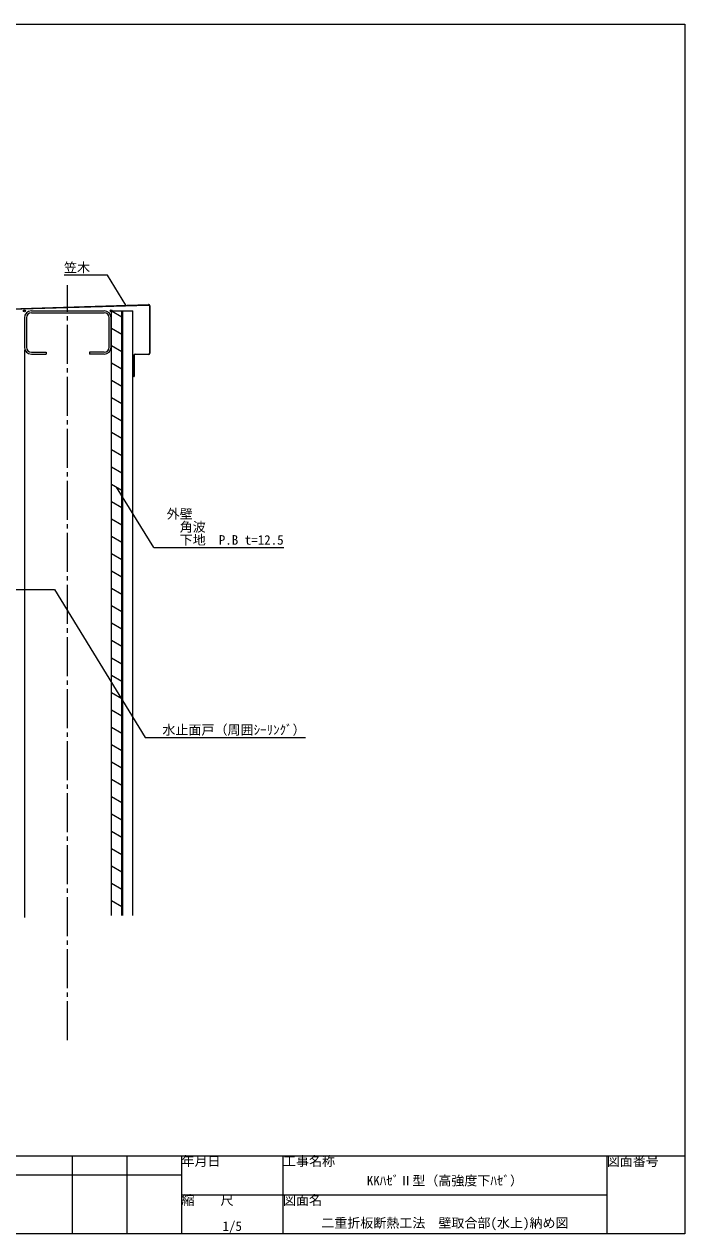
# Model space of a CAD drawing. Units: millimetres at full size, sheet at 1:5; details may follow other scales. Extents: x -3142 to 7368, y -2477 to 558.
# Drawn here: x 6606 to 7368, y -2477 to -1082 of the extents above; entities that cross this region are included whole.
import ezdxf
from ezdxf.enums import TextEntityAlignment as Align

# ---------------------------------------------------------------- set-up
doc = ezdxf.new("R2010")
doc.units = ezdxf.units.MM
doc.header["$LTSCALE"] = 5
doc.header["$PDMODE"] = 32
doc.header["$PDSIZE"] = 2.5
doc.linetypes.add('CHAIN2', pattern=[12, 9, -1, 1, -1])
doc.layers.add('0-0_0', color=7, linetype='Continuous', lineweight=18)
doc.styles.add('ＭＳ ゴシック', font='')
doc.styles.get('ＭＳ ゴシック').set_extended_font_data('MS Gothic')

msp = doc.modelspace()

# ---------------------------------------------------------------- linework, layer by layer
at = {"layer": '0-0_0', "color": 4}
for p, q in [((6701.975, -1372.013), (6651.975, -1372.013)), ((6723.221, -1406.631), (6701.975, -1372.013)), ((6706.661, -1413.058), (6718.634, -1413.058)), ((6718.634, -2110.36), (6718.634, -1413.058)), ((6719.134, -2110.36), (6719.134, -1413.058)), ((6719.134, -1413.058), (6731.134, -1413.058)), ((6719.634, -2110.36), (6719.634, -1413.058)), ((6731.134, -2110.36), (6731.134, -1413.058)), ((6706.661, -1433.058), (6718.634, -1439.971)), ((6706.661, -1453.058), (6718.634, -1459.971)), ((6706.661, -1473.058), (6718.634, -1479.971)), ((6706.661, -1493.058), (6718.634, -1499.971)), ((6706.661, -1513.058), (6718.634, -1519.971)), ((6706.661, -1533.058), (6718.634, -1539.971)), ((6706.661, -1553.058), (6718.634, -1559.971)), ((6706.661, -1573.058), (6718.634, -1579.971)), ((6706.661, -1593.058), (6718.634, -1599.971)), ((6706.661, -1613.058), (6718.634, -1619.971)), ((6755.336, -1686.069), (6712.648, -1616.514)), ((6706.661, -1633.058), (6718.634, -1639.971)), ((6706.661, -1653.058), (6718.634, -1659.971)), ((6706.661, -1673.058), (6718.634, -1679.971)), ((6755.336, -1686.069), (6905.336, -1686.069)), ((6706.661, -1693.058), (6718.634, -1699.971)), ((6706.661, -1713.058), (6718.634, -1719.971)), ((6706.661, -1733.058), (6718.634, -1739.971)), ((6706.661, -1753.058), (6718.634, -1759.971)), ((6706.661, -1773.058), (6718.634, -1779.971)), ((6706.661, -1793.058), (6718.634, -1799.971)), ((6706.661, -1813.058), (6718.634, -1819.971)), ((6706.661, -1833.058), (6718.634, -1839.971)), ((6706.661, -1853.058), (6718.634, -1859.971)), ((6706.661, -1873.058), (6718.634, -1879.971)), ((6706.661, -1893.058), (6718.634, -1899.971)), ((6706.661, -1913.058), (6718.634, -1919.971)), ((6706.661, -1933.058), (6718.634, -1939.971)), ((6706.661, -1953.058), (6718.634, -1959.971)), ((6706.661, -1973.058), (6718.634, -1979.971)), ((6706.661, -1993.058), (6718.634, -1999.971)), ((6706.661, -2013.058), (6718.634, -2019.971)), ((6706.661, -2033.058), (6718.634, -2039.971)), ((6706.661, -2053.058), (6718.634, -2059.971)), ((6706.661, -2073.058), (6718.634, -2079.971)), ((6706.661, -2093.058), (6718.634, -2099.971))]:
    msp.add_line(p, q, dxfattribs=at)
at = {"layer": '0-0_0', "color": 4, "linetype": 'CHAIN2'}
msp.add_line((6656.134, -2254.219), (6656.134, -1383.33), dxfattribs=at)
at = {"layer": '0-0_0', "color": 5}
for p, q in [((6589.952, -1410.65), (6749.294, -1405.84)), ((6589.97, -1411.25), (6749.312, -1406.44)), ((6750.342, -1407.439), (6750.342, -1461.872)), ((6750.942, -1407.439), (6750.942, -1461.872)), ((6732.342, -1464.472), (6732.342, -1488.472)), ((6732.942, -1464.472), (6732.942, -1488.472)), ((6733.942, -1462.872), (6749.342, -1462.872)), ((6749.342, -1463.472), (6733.942, -1463.472)), ((6731.134, -1481.551), (6731.732, -1481.499)), ((6731.134, -1481.551), (6731.744, -1488.524)), ((6731.732, -1481.499), (6732.342, -1488.472))]:
    msp.add_line(p, q, dxfattribs=at)
at = {"layer": '0-0_0'}
for p, q in [((6606.308, -1421.058), (6606.308, -1455.058)), ((6608.608, -1421.058), (6608.608, -1455.058)), ((6614.308, -1413.058), (6698.308, -1413.058)), ((6614.308, -1415.358), (6698.308, -1415.358)), ((6704.008, -1455.058), (6704.008, -1421.058)), ((6706.308, -1455.058), (6706.308, -1421.058)), ((6606.308, -1458.539), (6606.308, -2112.891)), ((6614.308, -1460.758), (6631.308, -1460.758)), ((6614.308, -1463.058), (6631.308, -1463.058)), ((6631.308, -1460.758), (6631.308, -1463.058)), ((6698.308, -1460.758), (6681.308, -1460.758)), ((6681.308, -1460.758), (6681.308, -1463.058)), ((6698.308, -1463.058), (6681.308, -1463.058)), ((6706.308, -1458.539), (6706.308, -2110.36)), ((5407.613, -2387.489), (7367.613, -2387.489)), ((6661.394, -2387.489), (6661.394, -2477.489)), ((6724.394, -2387.489), (6724.394, -2477.489)), ((6787.394, -2387.489), (6787.394, -2477.489)), ((6904.393, -2387.489), (6904.393, -2477.489)), ((7277.613, -2387.489), (7277.613, -2477.489)), ((6787.394, -2409.989), (6535.394, -2409.989)), ((6787.394, -2432.489), (7277.613, -2432.489))]:
    msp.add_line(p, q, dxfattribs=at)
msp.add_lwpolyline([(5407.613, -1082.489), (7367.613, -1082.489), (7367.613, -2477.489), (5407.613, -2477.489)], close=True, dxfattribs=at)
at = {"layer": '0-0_0', "color": 4}
for points in [[(6706.661, -2110.36), (6706.661, -1413.058), (6718.634, -1419.971)], [(6540.81, -1734.623), (6640.81, -1734.623), (6745.425, -1905.08), (6930.425, -1905.08)]]:
    msp.add_lwpolyline(points, dxfattribs=at)
at = {"layer": '0-0_0', "color": 5}
for centre, radius, start, end in [((6749.342, -1407.439), 1.6, 0, 91.72896), ((6749.342, -1407.439), 1, 0, 91.72895), ((6733.942, -1464.472), 1.6, 90, 180), ((6733.942, -1464.472), 1, 90, 180), ((6749.342, -1461.872), 1, 270, 0), ((6749.342, -1461.872), 1.6, 270, 0), ((6732.342, -1488.472), 0.6, 184.99998, 359.99998)]:
    msp.add_arc(centre, radius, start, end, dxfattribs=at)
at = {"layer": '0-0_0'}
for centre, radius, start, end in [((6614.308, -1421.058), 8, 90, 180), ((6614.308, -1421.058), 5.7, 90, 180), ((6698.308, -1421.058), 8, 0, 90), ((6698.308, -1421.058), 5.7, 0, 90), ((6614.308, -1455.058), 8, 180, 270), ((6614.308, -1455.058), 5.7, 180, 270), ((6698.308, -1455.058), 5.7, 270, 0), ((6698.308, -1455.058), 8, 270, 0)]:
    msp.add_arc(centre, radius, start, end, dxfattribs=at)
for p in [(6606.308, -1413.058), (6706.308, -1413.058)]:
    msp.add_point(p, dxfattribs=at)

# ---------------------------------------------------------------- texts
at = {"layer": '0-0_0', "style": 'ＭＳ ゴシック'}
for s, p in [('笠木', (6651.975, -1372.013)), ('外壁', (6770.336, -1656.069)), ('\u3000角波', (6770.336, -1671.069)), ('\u3000下地\u3000P.B t=12.5', (6770.336, -1686.069)), ('水止面戸（周囲ｼｰﾘﾝｸﾞ）', (6765.425, -1905.08)), ('年月日', (6787.394, -2402.489)), ('工事名称', (6904.393, -2402.489)), ('図面番号', (7277.613, -2402.489)), ('KKﾊｾﾞⅡ型（高強度下ﾊｾﾞ）', (7001.003, -2424.989)), ('縮\u3000\u3000尺', (6787.394, -2447.489)), ('図面名', (6904.393, -2447.489)), ('1/5', (6834.643, -2477.489)), ('二重折板断熱工法\u3000壁取合部(水上)納め図', (6948.503, -2473.739))]:
    msp.add_text(s, height=11, dxfattribs=at).set_placement(p, align=Align.BOTTOM_LEFT)

doc.saveas('drawing.dxf')
